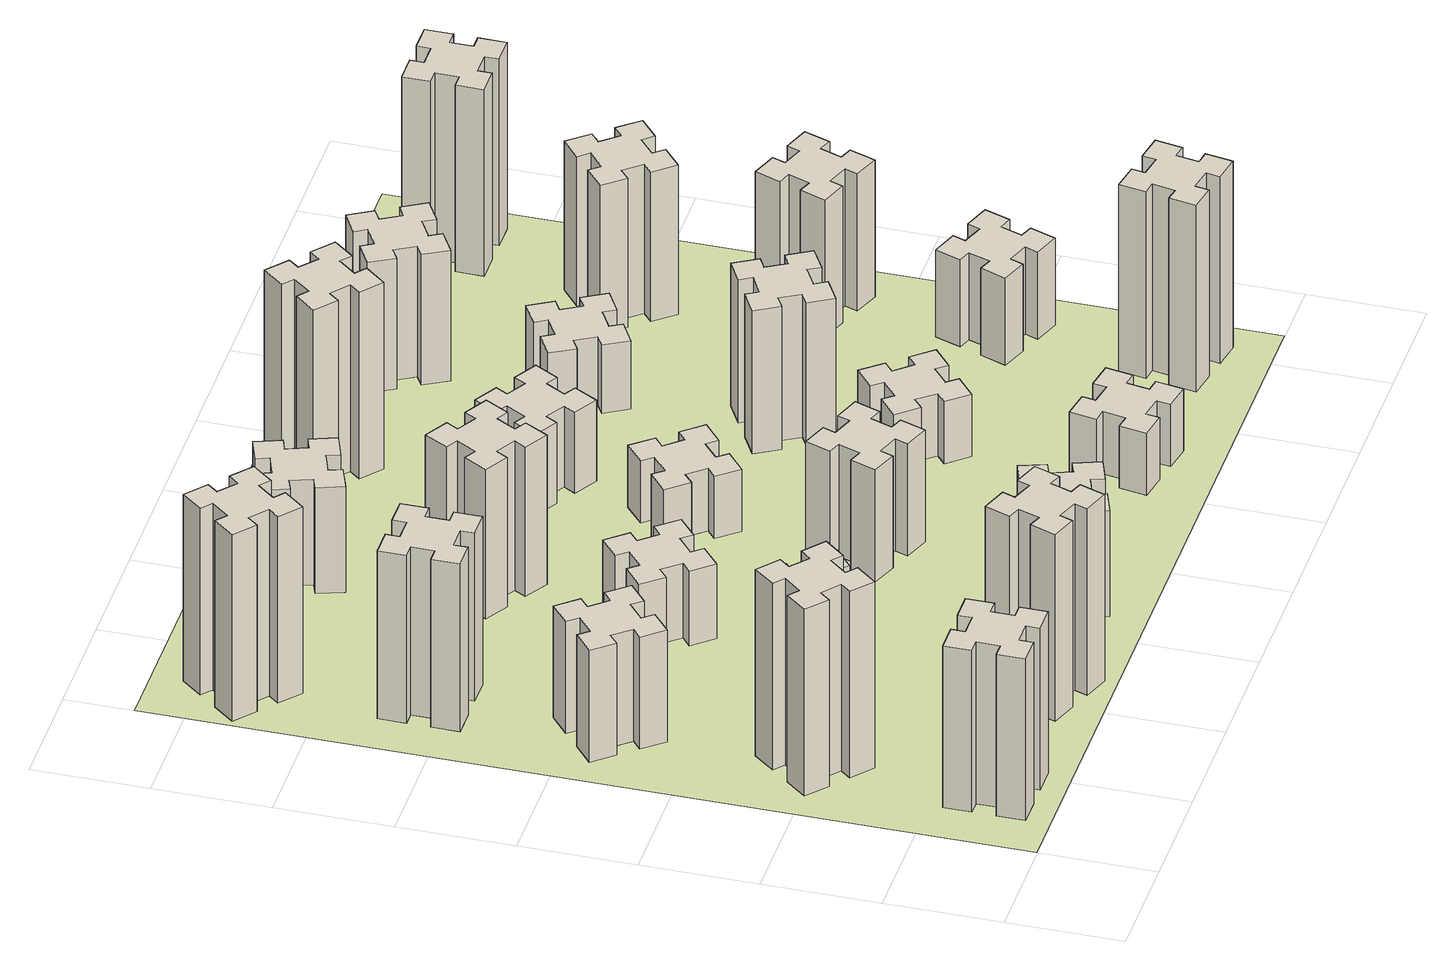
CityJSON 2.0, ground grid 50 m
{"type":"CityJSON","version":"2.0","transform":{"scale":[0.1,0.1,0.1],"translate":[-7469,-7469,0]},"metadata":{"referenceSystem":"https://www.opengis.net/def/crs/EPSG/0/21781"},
"CityObjects":{
"building1":{"type":"Building","attributes":{"class":"1000","function":"1000","usage":"1000","yearOfConstruction":2016,"roofType":"1000","measuredHeight":78,"storeysAboveGround":30,"storeysBelowGround":0},"geometry":[{"type":"Solid","lod":"1","boundaries":[[[[0,1,2,3,4,5,6,7,8,9,10,11,12,13,14,15,16,17,18,19]],[[17,16,20,21]],[[16,15,22,20]],[[15,14,23,22]],[[14,13,24,23]],[[13,12,25,24]],[[12,11,26,25]],[[11,10,27,26]],[[10,9,28,27]],[[9,8,29,28]],[[8,7,30,29]],[[7,6,31,30]],[[6,5,32,31]],[[5,4,33,32]],[[4,3,34,33]],[[3,2,35,34]],[[2,1,36,35]],[[1,0,37,36]],[[0,19,38,37]],[[19,18,39,38]],[[18,17,21,39]],[[24,25,26,27,28,29,30,31,32,33,34,35,36,37,38,39,21,20,22,23]]]]}]},
"building2":{"type":"Building","attributes":{"class":"1000","function":"1000","usage":"1000","yearOfConstruction":2016,"roofType":"1000","measuredHeight":90,"storeysAboveGround":30,"storeysBelowGround":0},"geometry":[{"type":"Solid","lod":"1","boundaries":[[[[40,41,42,43,44,45,46,47,48,49,50,51,52,53,54,55,56,57,58,59]],[[57,56,60,61]],[[56,55,62,60]],[[55,54,63,62]],[[54,53,64,63]],[[53,52,65,64]],[[52,51,66,65]],[[51,50,67,66]],[[50,49,68,67]],[[49,48,69,68]],[[48,47,70,69]],[[47,46,71,70]],[[46,45,72,71]],[[45,44,73,72]],[[44,43,74,73]],[[43,42,75,74]],[[42,41,76,75]],[[41,40,77,76]],[[40,59,78,77]],[[59,58,79,78]],[[58,57,61,79]],[[64,65,66,67,68,69,70,71,72,73,74,75,76,77,78,79,61,60,62,63]]]]}]},
"building3":{"type":"Building","attributes":{"class":"1000","function":"1000","usage":"1000","yearOfConstruction":2016,"roofType":"1000","measuredHeight":54,"storeysAboveGround":30,"storeysBelowGround":0},"geometry":[{"type":"Solid","lod":"1","boundaries":[[[[80,81,82,83,84,85,86,87,88,89,90,91,92,93,94,95,96,97,98,99]],[[97,96,100,101]],[[96,95,102,100]],[[95,94,103,102]],[[94,93,104,103]],[[93,92,105,104]],[[92,91,106,105]],[[91,90,107,106]],[[90,89,108,107]],[[89,88,109,108]],[[88,87,110,109]],[[87,86,111,110]],[[86,85,112,111]],[[85,84,113,112]],[[84,83,114,113]],[[83,82,115,114]],[[82,81,116,115]],[[81,80,117,116]],[[80,99,118,117]],[[99,98,119,118]],[[98,97,101,119]],[[104,105,106,107,108,109,110,111,112,113,114,115,116,117,118,119,101,100,102,103]]]]}]},
"building4":{"type":"Building","attributes":{"class":"1000","function":"1000","usage":"1000","yearOfConstruction":2016,"roofType":"1000","measuredHeight":81,"storeysAboveGround":30,"storeysBelowGround":0},"geometry":[{"type":"Solid","lod":"1","boundaries":[[[[120,121,122,123,124,125,126,127,128,129,130,131,132,133,134,135,136,137,138,139]],[[137,136,140,141]],[[136,135,142,140]],[[135,134,143,142]],[[134,133,144,143]],[[133,132,145,144]],[[132,131,146,145]],[[131,130,147,146]],[[130,129,148,147]],[[129,128,149,148]],[[128,127,150,149]],[[127,126,151,150]],[[126,125,152,151]],[[125,124,153,152]],[[124,123,154,153]],[[123,122,155,154]],[[122,121,156,155]],[[121,120,157,156]],[[120,139,158,157]],[[139,138,159,158]],[[138,137,141,159]],[[144,145,146,147,148,149,150,151,152,153,154,155,156,157,158,159,141,140,142,143]]]]}]},
"building5":{"type":"Building","attributes":{"class":"1000","function":"1000","usage":"1000","yearOfConstruction":2016,"roofType":"1000","measuredHeight":90,"storeysAboveGround":30,"storeysBelowGround":0},"geometry":[{"type":"Solid","lod":"1","boundaries":[[[[160,161,162,163,164,165,166,167,168,169,170,171,172,173,174,175,176,177,178,179]],[[177,176,180,181]],[[176,175,182,180]],[[175,174,183,182]],[[174,173,184,183]],[[173,172,185,184]],[[172,171,186,185]],[[171,170,187,186]],[[170,169,188,187]],[[169,168,189,188]],[[168,167,190,189]],[[167,166,191,190]],[[166,165,192,191]],[[165,164,193,192]],[[164,163,194,193]],[[163,162,195,194]],[[162,161,196,195]],[[161,160,197,196]],[[160,179,198,197]],[[179,178,199,198]],[[178,177,181,199]],[[184,185,186,187,188,189,190,191,192,193,194,195,196,197,198,199,181,180,182,183]]]]}]},
"building6":{"type":"Building","attributes":{"class":"1000","function":"1000","usage":"1000","yearOfConstruction":2016,"roofType":"1000","measuredHeight":90,"storeysAboveGround":30,"storeysBelowGround":0},"geometry":[{"type":"Solid","lod":"1","boundaries":[[[[200,201,202,203,204,205,206,207,208,209,210,211,212,213,214,215,216,217,218,219]],[[217,216,220,221]],[[216,215,222,220]],[[215,214,223,222]],[[214,213,224,223]],[[213,212,225,224]],[[212,211,226,225]],[[211,210,227,226]],[[210,209,228,227]],[[209,208,229,228]],[[208,207,230,229]],[[207,206,231,230]],[[206,205,232,231]],[[205,204,233,232]],[[204,203,234,233]],[[203,202,235,234]],[[202,201,236,235]],[[201,200,237,236]],[[200,219,238,237]],[[219,218,239,238]],[[218,217,221,239]],[[224,225,226,227,228,229,230,231,232,233,234,235,236,237,238,239,221,220,222,223]]]]}]},
"building7":{"type":"Building","attributes":{"class":"1000","function":"1000","usage":"1000","yearOfConstruction":2016,"roofType":"1000","measuredHeight":33,"storeysAboveGround":30,"storeysBelowGround":0},"geometry":[{"type":"Solid","lod":"1","boundaries":[[[[240,241,242,243,244,245,246,247,248,249,250,251,252,253,254,255,256,257,258,259]],[[257,256,260,261]],[[256,255,262,260]],[[255,254,263,262]],[[254,253,264,263]],[[253,252,265,264]],[[252,251,266,265]],[[251,250,267,266]],[[250,249,268,267]],[[249,248,269,268]],[[248,247,270,269]],[[247,246,271,270]],[[246,245,272,271]],[[245,244,273,272]],[[244,243,274,273]],[[243,242,275,274]],[[242,241,276,275]],[[241,240,277,276]],[[240,259,278,277]],[[259,258,279,278]],[[258,257,261,279]],[[264,265,266,267,268,269,270,271,272,273,274,275,276,277,278,279,261,260,262,263]]]]}]},
"building8":{"type":"Building","attributes":{"class":"1000","function":"1000","usage":"1000","yearOfConstruction":2016,"roofType":"1000","measuredHeight":36,"storeysAboveGround":30,"storeysBelowGround":0},"geometry":[{"type":"Solid","lod":"1","boundaries":[[[[280,281,282,283,284,285,286,287,288,289,290,291,292,293,294,295,296,297,298,299]],[[297,296,300,301]],[[296,295,302,300]],[[295,294,303,302]],[[294,293,304,303]],[[293,292,305,304]],[[292,291,306,305]],[[291,290,307,306]],[[290,289,308,307]],[[289,288,309,308]],[[288,287,310,309]],[[287,286,311,310]],[[286,285,312,311]],[[285,284,313,312]],[[284,283,314,313]],[[283,282,315,314]],[[282,281,316,315]],[[281,280,317,316]],[[280,299,318,317]],[[299,298,319,318]],[[298,297,301,319]],[[304,305,306,307,308,309,310,311,312,313,314,315,316,317,318,319,301,300,302,303]]]]}]},
"building9":{"type":"Building","attributes":{"class":"1000","function":"1000","usage":"1000","yearOfConstruction":2016,"roofType":"1000","measuredHeight":51,"storeysAboveGround":30,"storeysBelowGround":0},"geometry":[{"type":"Solid","lod":"1","boundaries":[[[[320,321,322,323,324,325,326,327,328,329,330,331,332,333,334,335,336,337,338,339]],[[337,336,340,341]],[[336,335,342,340]],[[335,334,343,342]],[[334,333,344,343]],[[333,332,345,344]],[[332,331,346,345]],[[331,330,347,346]],[[330,329,348,347]],[[329,328,349,348]],[[328,327,350,349]],[[327,326,351,350]],[[326,325,352,351]],[[325,324,353,352]],[[324,323,354,353]],[[323,322,355,354]],[[322,321,356,355]],[[321,320,357,356]],[[320,339,358,357]],[[339,338,359,358]],[[338,337,341,359]],[[344,345,346,347,348,349,350,351,352,353,354,355,356,357,358,359,341,340,342,343]]]]}]},
"building10":{"type":"Building","attributes":{"class":"1000","function":"1000","usage":"1000","yearOfConstruction":2016,"roofType":"1000","measuredHeight":72,"storeysAboveGround":30,"storeysBelowGround":0},"geometry":[{"type":"Solid","lod":"1","boundaries":[[[[360,361,362,363,364,365,366,367,368,369,370,371,372,373,374,375,376,377,378,379]],[[377,376,380,381]],[[376,375,382,380]],[[375,374,383,382]],[[374,373,384,383]],[[373,372,385,384]],[[372,371,386,385]],[[371,370,387,386]],[[370,369,388,387]],[[369,368,389,388]],[[368,367,390,389]],[[367,366,391,390]],[[366,365,392,391]],[[365,364,393,392]],[[364,363,394,393]],[[363,362,395,394]],[[362,361,396,395]],[[361,360,397,396]],[[360,379,398,397]],[[379,378,399,398]],[[378,377,381,399]],[[384,385,386,387,388,389,390,391,392,393,394,395,396,397,398,399,381,380,382,383]]]]}]},
"building11":{"type":"Building","attributes":{"class":"1000","function":"1000","usage":"1000","yearOfConstruction":2016,"roofType":"1000","measuredHeight":51,"storeysAboveGround":30,"storeysBelowGround":0},"geometry":[{"type":"Solid","lod":"1","boundaries":[[[[400,401,402,403,404,405,406,407,408,409,410,411,412,413,414,415,416,417,418,419]],[[417,416,420,421]],[[416,415,422,420]],[[415,414,423,422]],[[414,413,424,423]],[[413,412,425,424]],[[412,411,426,425]],[[411,410,427,426]],[[410,409,428,427]],[[409,408,429,428]],[[408,407,430,429]],[[407,406,431,430]],[[406,405,432,431]],[[405,404,433,432]],[[404,403,434,433]],[[403,402,435,434]],[[402,401,436,435]],[[401,400,437,436]],[[400,419,438,437]],[[419,418,439,438]],[[418,417,421,439]],[[424,425,426,427,428,429,430,431,432,433,434,435,436,437,438,439,421,420,422,423]]]]}]},
"building12":{"type":"Building","attributes":{"class":"1000","function":"1000","usage":"1000","yearOfConstruction":2016,"roofType":"1000","measuredHeight":54,"storeysAboveGround":30,"storeysBelowGround":0},"geometry":[{"type":"Solid","lod":"1","boundaries":[[[[440,441,442,443,444,445,446,447,448,449,450,451,452,453,454,455,456,457,458,459]],[[457,456,460,461]],[[456,455,462,460]],[[455,454,463,462]],[[454,453,464,463]],[[453,452,465,464]],[[452,451,466,465]],[[451,450,467,466]],[[450,449,468,467]],[[449,448,469,468]],[[448,447,470,469]],[[447,446,471,470]],[[446,445,472,471]],[[445,444,473,472]],[[444,443,474,473]],[[443,442,475,474]],[[442,441,476,475]],[[441,440,477,476]],[[440,459,478,477]],[[459,458,479,478]],[[458,457,461,479]],[[464,465,466,467,468,469,470,471,472,473,474,475,476,477,478,479,461,460,462,463]]]]}]},
"building13":{"type":"Building","attributes":{"class":"1000","function":"1000","usage":"1000","yearOfConstruction":2016,"roofType":"1000","measuredHeight":30,"storeysAboveGround":30,"storeysBelowGround":0},"geometry":[{"type":"Solid","lod":"1","boundaries":[[[[480,481,482,483,484,485,486,487,488,489,490,491,492,493,494,495,496,497,498,499]],[[497,496,500,501]],[[496,495,502,500]],[[495,494,503,502]],[[494,493,504,503]],[[493,492,505,504]],[[492,491,506,505]],[[491,490,507,506]],[[490,489,508,507]],[[489,488,509,508]],[[488,487,510,509]],[[487,486,511,510]],[[486,485,512,511]],[[485,484,513,512]],[[484,483,514,513]],[[483,482,515,514]],[[482,481,516,515]],[[481,480,517,516]],[[480,499,518,517]],[[499,498,519,518]],[[498,497,501,519]],[[504,505,506,507,508,509,510,511,512,513,514,515,516,517,518,519,501,500,502,503]]]]}]},
"building14":{"type":"Building","attributes":{"class":"1000","function":"1000","usage":"1000","yearOfConstruction":2016,"roofType":"1000","measuredHeight":39,"storeysAboveGround":30,"storeysBelowGround":0},"geometry":[{"type":"Solid","lod":"1","boundaries":[[[[520,521,522,523,524,525,526,527,528,529,530,531,532,533,534,535,536,537,538,539]],[[537,536,540,541]],[[536,535,542,540]],[[535,534,543,542]],[[534,533,544,543]],[[533,532,545,544]],[[532,531,546,545]],[[531,530,547,546]],[[530,529,548,547]],[[529,528,549,548]],[[528,527,550,549]],[[527,526,551,550]],[[526,525,552,551]],[[525,524,553,552]],[[524,523,554,553]],[[523,522,555,554]],[[522,521,556,555]],[[521,520,557,556]],[[520,539,558,557]],[[539,538,559,558]],[[538,537,541,559]],[[544,545,546,547,548,549,550,551,552,553,554,555,556,557,558,559,541,540,542,543]]]]}]},
"building15":{"type":"Building","attributes":{"class":"1000","function":"1000","usage":"1000","yearOfConstruction":2016,"roofType":"1000","measuredHeight":30,"storeysAboveGround":30,"storeysBelowGround":0},"geometry":[{"type":"Solid","lod":"1","boundaries":[[[[560,561,562,563,564,565,566,567,568,569,570,571,572,573,574,575,576,577,578,579]],[[577,576,580,581]],[[576,575,582,580]],[[575,574,583,582]],[[574,573,584,583]],[[573,572,585,584]],[[572,571,586,585]],[[571,570,587,586]],[[570,569,588,587]],[[569,568,589,588]],[[568,567,590,589]],[[567,566,591,590]],[[566,565,592,591]],[[565,564,593,592]],[[564,563,594,593]],[[563,562,595,594]],[[562,561,596,595]],[[561,560,597,596]],[[560,579,598,597]],[[579,578,599,598]],[[578,577,581,599]],[[584,585,586,587,588,589,590,591,592,593,594,595,596,597,598,599,581,580,582,583]]]]}]},
"building16":{"type":"Building","attributes":{"class":"1000","function":"1000","usage":"1000","yearOfConstruction":2016,"roofType":"1000","measuredHeight":90,"storeysAboveGround":30,"storeysBelowGround":0},"geometry":[{"type":"Solid","lod":"1","boundaries":[[[[600,601,602,603,604,605,606,607,608,609,610,611,612,613,614,615,616,617,618,619]],[[617,616,620,621]],[[616,615,622,620]],[[615,614,623,622]],[[614,613,624,623]],[[613,612,625,624]],[[612,611,626,625]],[[611,610,627,626]],[[610,609,628,627]],[[609,608,629,628]],[[608,607,630,629]],[[607,606,631,630]],[[606,605,632,631]],[[605,604,633,632]],[[604,603,634,633]],[[603,602,635,634]],[[602,601,636,635]],[[601,600,637,636]],[[600,619,638,637]],[[619,618,639,638]],[[618,617,621,639]],[[624,625,626,627,628,629,630,631,632,633,634,635,636,637,638,639,621,620,622,623]]]]}]},
"building17":{"type":"Building","attributes":{"class":"1000","function":"1000","usage":"1000","yearOfConstruction":2016,"roofType":"1000","measuredHeight":30,"storeysAboveGround":30,"storeysBelowGround":0},"geometry":[{"type":"Solid","lod":"1","boundaries":[[[[640,641,642,643,644,645,646,647,648,649,650,651,652,653,654,655,656,657,658,659]],[[657,656,660,661]],[[656,655,662,660]],[[655,654,663,662]],[[654,653,664,663]],[[653,652,665,664]],[[652,651,666,665]],[[651,650,667,666]],[[650,649,668,667]],[[649,648,669,668]],[[648,647,670,669]],[[647,646,671,670]],[[646,645,672,671]],[[645,644,673,672]],[[644,643,674,673]],[[643,642,675,674]],[[642,641,676,675]],[[641,640,677,676]],[[640,659,678,677]],[[659,658,679,678]],[[658,657,661,679]],[[664,665,666,667,668,669,670,671,672,673,674,675,676,677,678,679,661,660,662,663]]]]}]},
"building18":{"type":"Building","attributes":{"class":"1000","function":"1000","usage":"1000","yearOfConstruction":2016,"roofType":"1000","measuredHeight":69,"storeysAboveGround":30,"storeysBelowGround":0},"geometry":[{"type":"Solid","lod":"1","boundaries":[[[[680,681,682,683,684,685,686,687,688,689,690,691,692,693,694,695,696,697,698,699]],[[697,696,700,701]],[[696,695,702,700]],[[695,694,703,702]],[[694,693,704,703]],[[693,692,705,704]],[[692,691,706,705]],[[691,690,707,706]],[[690,689,708,707]],[[689,688,709,708]],[[688,687,710,709]],[[687,686,711,710]],[[686,685,712,711]],[[685,684,713,712]],[[684,683,714,713]],[[683,682,715,714]],[[682,681,716,715]],[[681,680,717,716]],[[680,699,718,717]],[[699,698,719,718]],[[698,697,701,719]],[[704,705,706,707,708,709,710,711,712,713,714,715,716,717,718,719,701,700,702,703]]]]}]},
"building19":{"type":"Building","attributes":{"class":"1000","function":"1000","usage":"1000","yearOfConstruction":2016,"roofType":"1000","measuredHeight":33,"storeysAboveGround":30,"storeysBelowGround":0},"geometry":[{"type":"Solid","lod":"1","boundaries":[[[[720,721,722,723,724,725,726,727,728,729,730,731,732,733,734,735,736,737,738,739]],[[737,736,740,741]],[[736,735,742,740]],[[735,734,743,742]],[[734,733,744,743]],[[733,732,745,744]],[[732,731,746,745]],[[731,730,747,746]],[[730,729,748,747]],[[729,728,749,748]],[[728,727,750,749]],[[727,726,751,750]],[[726,725,752,751]],[[725,724,753,752]],[[724,723,754,753]],[[723,722,755,754]],[[722,721,756,755]],[[721,720,757,756]],[[720,739,758,757]],[[739,738,759,758]],[[738,737,741,759]],[[744,745,746,747,748,749,750,751,752,753,754,755,756,757,758,759,741,740,742,743]]]]}]},
"building20":{"type":"Building","attributes":{"class":"1000","function":"1000","usage":"1000","yearOfConstruction":2016,"roofType":"1000","measuredHeight":90,"storeysAboveGround":30,"storeysBelowGround":0},"geometry":[{"type":"Solid","lod":"1","boundaries":[[[[760,761,762,763,764,765,766,767,768,769,770,771,772,773,774,775,776,777,778,779]],[[777,776,780,781]],[[776,775,782,780]],[[775,774,783,782]],[[774,773,784,783]],[[773,772,785,784]],[[772,771,786,785]],[[771,770,787,786]],[[770,769,788,787]],[[769,768,789,788]],[[768,767,790,789]],[[767,766,791,790]],[[766,765,792,791]],[[765,764,793,792]],[[764,763,794,793]],[[763,762,795,794]],[[762,761,796,795]],[[761,760,797,796]],[[760,779,798,797]],[[779,778,799,798]],[[778,777,781,799]],[[784,785,786,787,788,789,790,791,792,793,794,795,796,797,798,799,781,780,782,783]]]]}]},
"building21":{"type":"Building","attributes":{"class":"1000","function":"1000","usage":"1000","yearOfConstruction":2016,"roofType":"1000","measuredHeight":63,"storeysAboveGround":30,"storeysBelowGround":0},"geometry":[{"type":"Solid","lod":"1","boundaries":[[[[800,801,802,803,804,805,806,807,808,809,810,811,812,813,814,815,816,817,818,819]],[[817,816,820,821]],[[816,815,822,820]],[[815,814,823,822]],[[814,813,824,823]],[[813,812,825,824]],[[812,811,826,825]],[[811,810,827,826]],[[810,809,828,827]],[[809,808,829,828]],[[808,807,830,829]],[[807,806,831,830]],[[806,805,832,831]],[[805,804,833,832]],[[804,803,834,833]],[[803,802,835,834]],[[802,801,836,835]],[[801,800,837,836]],[[800,819,838,837]],[[819,818,839,838]],[[818,817,821,839]],[[824,825,826,827,828,829,830,831,832,833,834,835,836,837,838,839,821,820,822,823]]]]}]},
"building22":{"type":"Building","attributes":{"class":"1000","function":"1000","usage":"1000","yearOfConstruction":2016,"roofType":"1000","measuredHeight":42,"storeysAboveGround":30,"storeysBelowGround":0},"geometry":[{"type":"Solid","lod":"1","boundaries":[[[[840,841,842,843,844,845,846,847,848,849,850,851,852,853,854,855,856,857,858,859]],[[857,856,860,861]],[[856,855,862,860]],[[855,854,863,862]],[[854,853,864,863]],[[853,852,865,864]],[[852,851,866,865]],[[851,850,867,866]],[[850,849,868,867]],[[849,848,869,868]],[[848,847,870,869]],[[847,846,871,870]],[[846,845,872,871]],[[845,844,873,872]],[[844,843,874,873]],[[843,842,875,874]],[[842,841,876,875]],[[841,840,877,876]],[[840,859,878,877]],[[859,858,879,878]],[[858,857,861,879]],[[864,865,866,867,868,869,870,871,872,873,874,875,876,877,878,879,861,860,862,863]]]]}]},
"building23":{"type":"Building","attributes":{"class":"1000","function":"1000","usage":"1000","yearOfConstruction":2016,"roofType":"1000","measuredHeight":66,"storeysAboveGround":30,"storeysBelowGround":0},"geometry":[{"type":"Solid","lod":"1","boundaries":[[[[880,881,882,883,884,885,886,887,888,889,890,891,892,893,894,895,896,897,898,899]],[[897,896,900,901]],[[896,895,902,900]],[[895,894,903,902]],[[894,893,904,903]],[[893,892,905,904]],[[892,891,906,905]],[[891,890,907,906]],[[890,889,908,907]],[[889,888,909,908]],[[888,887,910,909]],[[887,886,911,910]],[[886,885,912,911]],[[885,884,913,912]],[[884,883,914,913]],[[883,882,915,914]],[[882,881,916,915]],[[881,880,917,916]],[[880,899,918,917]],[[899,898,919,918]],[[898,897,901,919]],[[904,905,906,907,908,909,910,911,912,913,914,915,916,917,918,919,901,900,902,903]]]]}]},
"building24":{"type":"Building","attributes":{"class":"1000","function":"1000","usage":"1000","yearOfConstruction":2016,"roofType":"1000","measuredHeight":72,"storeysAboveGround":30,"storeysBelowGround":0},"geometry":[{"type":"Solid","lod":"1","boundaries":[[[[920,921,922,923,924,925,926,927,928,929,930,931,932,933,934,935,936,937,938,939]],[[937,936,940,941]],[[936,935,942,940]],[[935,934,943,942]],[[934,933,944,943]],[[933,932,945,944]],[[932,931,946,945]],[[931,930,947,946]],[[930,929,948,947]],[[929,928,949,948]],[[928,927,950,949]],[[927,926,951,950]],[[926,925,952,951]],[[925,924,953,952]],[[924,923,954,953]],[[923,922,955,954]],[[922,921,956,955]],[[921,920,957,956]],[[920,939,958,957]],[[939,938,959,958]],[[938,937,941,959]],[[944,945,946,947,948,949,950,951,952,953,954,955,956,957,958,959,941,940,942,943]]]]}]},
"building25":{"type":"Building","attributes":{"class":"1000","function":"1000","usage":"1000","yearOfConstruction":2016,"roofType":"1000","measuredHeight":90,"storeysAboveGround":30,"storeysBelowGround":0},"geometry":[{"type":"Solid","lod":"1","boundaries":[[[[960,961,962,963,964,965,966,967,968,969,970,971,972,973,974,975,976,977,978,979]],[[977,976,980,981]],[[976,975,982,980]],[[975,974,983,982]],[[974,973,984,983]],[[973,972,985,984]],[[972,971,986,985]],[[971,970,987,986]],[[970,969,988,987]],[[969,968,989,988]],[[968,967,990,989]],[[967,966,991,990]],[[966,965,992,991]],[[965,964,993,992]],[[964,963,994,993]],[[963,962,995,994]],[[962,961,996,995]],[[961,960,997,996]],[[960,979,998,997]],[[979,978,999,998]],[[978,977,981,999]],[[984,985,986,987,988,989,990,991,992,993,994,995,996,997,998,999,981,980,982,983]]]]}]},
"landuse1":{"type":"LandUse","attributes":{"name":"plot1","function":"1010"},"geometry":[{"type":"MultiSurface","lod":"1","boundaries":[[[1000,1001,1002,1003]]]}]}
},
"vertices":[
[265,325,0],[265,225,0],[205,225,0],[205,105,0],[325,105,0],[325,165,0],[425,165,0],[425,105,0],[545,105,0],[545,225,0],[485,225,0],[485,325,0],[545,325,0],[545,445,0],[425,445,0],[425,385,0],[325,385,0],[325,445,0],[205,445,0],[205,325,0],[325,385,780],[325,445,780],[425,385,780],[425,445,780],[545,445,780],[545,325,780],[485,325,780],[485,225,780],[545,225,780],[545,105,780],[425,105,780],[425,165,780],[325,165,780],[325,105,780],[205,105,780],[205,225,780],[265,225,780],[265,325,780],[205,325,780],[205,445,780],
[484,1067,0],[408,1132,0],[446,1178,0],[354,1255,0],[277,1163,0],[323,1124,0],[259,1048,0],[213,1086,0],[136,994,0],[228,917,0],[266,963,0],[343,899,0],[304,853,0],[396,776,0],[473,868,0],[427,906,0],[492,983,0],[538,944,0],[615,1036,0],[523,1113,0],[492,983,900],[538,944,900],[427,906,900],[473,868,900],[396,776,900],[304,853,900],[343,899,900],[266,963,900],[228,917,900],[136,994,900],[213,1086,900],[259,1048,900],[323,1124,900],[277,1163,900],[354,1255,900],[446,1178,900],[408,1132,900],[484,1067,900],[523,1113,900],[615,1036,900],
[492,1888,0],[427,1964,0],[473,2003,0],[396,2095,0],[304,2018,0],[343,1972,0],[266,1907,0],[228,1953,0],[136,1876,0],[213,1784,0],[259,1823,0],[323,1746,0],[277,1708,0],[354,1616,0],[446,1693,0],[408,1739,0],[484,1803,0],[523,1757,0],[615,1834,0],[538,1926,0],[484,1803,540],[523,1757,540],[408,1739,540],[446,1693,540],[354,1616,540],[277,1708,540],[323,1746,540],[259,1823,540],[213,1784,540],[136,1876,540],[228,1953,540],[266,1907,540],[343,1972,540],[304,2018,540],[396,2095,540],[473,2003,540],[427,1964,540],[492,1888,540],[538,1926,540],[615,1834,540],
[485,2545,0],[485,2645,0],[545,2645,0],[545,2765,0],[425,2765,0],[425,2705,0],[325,2705,0],[325,2765,0],[205,2765,0],[205,2645,0],[265,2645,0],[265,2545,0],[205,2545,0],[205,2425,0],[325,2425,0],[325,2485,0],[425,2485,0],[425,2425,0],[545,2425,0],[545,2545,0],[425,2485,810],[425,2425,810],[325,2485,810],[325,2425,810],[205,2425,810],[205,2545,810],[265,2545,810],[265,2645,810],[205,2645,810],[205,2765,810],[325,2765,810],[325,2705,810],[425,2705,810],[425,2765,810],[545,2765,810],[545,2645,810],[485,2645,810],[485,2545,810],[545,2545,810],[545,2425,810],
[1029,360,0],[995,266,0],[939,287,0],[897,174,0],[1010,133,0],[1031,189,0],[1125,155,0],[1104,99,0],[1217,57,0],[1258,170,0],[1202,191,0],[1236,285,0],[1292,264,0],[1333,377,0],[1220,418,0],[1200,362,0],[1106,396,0],[1127,452,0],[1014,493,0],[973,380,0],[1106,396,900],[1127,452,900],[1200,362,900],[1220,418,900],[1333,377,900],[1292,264,900],[1236,285,900],[1202,191,900],[1258,170,900],[1217,57,900],[1104,99,900],[1125,155,900],[1031,189,900],[1010,133,900],[897,174,900],[939,287,900],[995,266,900],[1029,360,900],[973,380,900],[1014,493,900],
[384,3387,0],[308,3452,0],[346,3498,0],[254,3575,0],[177,3483,0],[223,3444,0],[159,3368,0],[113,3406,0],[36,3314,0],[128,3237,0],[166,3283,0],[243,3219,0],[204,3173,0],[296,3096,0],[373,3188,0],[327,3226,0],[392,3303,0],[438,3264,0],[515,3356,0],[423,3433,0],[392,3303,900],[438,3264,900],[327,3226,900],[373,3188,900],[296,3096,900],[204,3173,900],[243,3219,900],[166,3283,900],[128,3237,900],[36,3314,900],[113,3406,900],[159,3368,900],[223,3444,900],[177,3483,900],[254,3575,900],[346,3498,900],[308,3452,900],[384,3387,900],[423,3433,900],[515,3356,900],
[1083,1332,0],[1006,1267,0],[968,1313,0],[876,1236,0],[953,1144,0],[999,1183,0],[1063,1106,0],[1017,1068,0],[1094,976,0],[1186,1053,0],[1148,1099,0],[1224,1163,0],[1263,1117,0],[1355,1194,0],[1278,1286,0],[1232,1248,0],[1167,1324,0],[1213,1363,0],[1136,1455,0],[1044,1378,0],[1167,1324,330],[1213,1363,330],[1232,1248,330],[1278,1286,330],[1355,1194,330],[1263,1117,330],[1224,1163,330],[1148,1099,330],[1186,1053,330],[1094,976,330],[1017,1068,330],[1063,1106,330],[999,1183,330],[953,1144,330],[876,1236,330],[968,1313,330],[1006,1267,330],[1083,1332,330],[1044,1378,330],[1136,1455,330],
[1083,1972,0],[1006,1907,0],[968,1953,0],[876,1876,0],[953,1784,0],[999,1823,0],[1063,1746,0],[1017,1708,0],[1094,1616,0],[1186,1693,0],[1148,1739,0],[1224,1803,0],[1263,1757,0],[1355,1834,0],[1278,1926,0],[1232,1888,0],[1167,1964,0],[1213,2003,0],[1136,2095,0],[1044,2018,0],[1167,1964,360],[1213,2003,360],[1232,1888,360],[1278,1926,360],[1355,1834,360],[1263,1757,360],[1224,1803,360],[1148,1739,360],[1186,1693,360],[1094,1616,360],[1017,1708,360],[1063,1746,360],[999,1823,360],[953,1784,360],[876,1876,360],[968,1953,360],[1006,1907,360],[1083,1972,360],[1044,2018,360],[1136,2095,360],
[1765,496,0],[1671,462,0],[1650,518,0],[1537,477,0],[1579,364,0],[1635,385,0],[1669,291,0],[1613,270,0],[1654,157,0],[1767,199,0],[1746,255,0],[1840,289,0],[1860,233,0],[1973,274,0],[1932,387,0],[1876,366,0],[1842,460,0],[1898,480,0],[1857,593,0],[1744,552,0],[1842,460,510],[1898,480,510],[1876,366,510],[1932,387,510],[1973,274,510],[1860,233,510],[1840,289,510],[1746,255,510],[1767,199,510],[1654,157,510],[1613,270,510],[1669,291,510],[1635,385,510],[1579,364,510],[1537,477,510],[1650,518,510],[1671,462,510],[1765,496,510],[1744,552,510],[1857,593,510],
[1314,2666,0],[1227,2716,0],[1257,2768,0],[1153,2828,0],[1093,2724,0],[1145,2694,0],[1095,2607,0],[1043,2637,0],[983,2533,0],[1087,2473,0],[1117,2525,0],[1204,2475,0],[1174,2423,0],[1278,2363,0],[1338,2467,0],[1286,2497,0],[1336,2584,0],[1388,2554,0],[1448,2658,0],[1344,2718,0],[1336,2584,720],[1388,2554,720],[1286,2497,720],[1338,2467,720],[1278,2363,720],[1174,2423,720],[1204,2475,720],[1117,2525,720],[1087,2473,720],[983,2533,720],[1043,2637,720],[1095,2607,720],[1145,2694,720],[1093,2724,720],[1153,2828,720],[1257,2768,720],[1227,2716,720],[1314,2666,720],[1344,2718,720],[1448,2658,720],
[1125,3456,0],[1031,3422,0],[1010,3478,0],[897,3437,0],[939,3324,0],[995,3345,0],[1029,3251,0],[973,3230,0],[1014,3117,0],[1127,3159,0],[1106,3215,0],[1200,3249,0],[1220,3193,0],[1333,3234,0],[1292,3347,0],[1236,3326,0],[1202,3420,0],[1258,3440,0],[1217,3553,0],[1104,3512,0],[1202,3420,510],[1258,3440,510],[1236,3326,510],[1292,3347,510],[1333,3234,510],[1220,3193,510],[1200,3249,510],[1106,3215,510],[1127,3159,510],[1014,3117,510],[973,3230,510],[1029,3251,510],[995,3345,510],[939,3324,510],[897,3437,510],[1010,3478,510],[1031,3422,510],[1125,3456,510],[1104,3512,510],[1217,3553,510],
[1769,1300,0],[1735,1206,0],[1679,1227,0],[1637,1114,0],[1750,1073,0],[1771,1129,0],[1865,1095,0],[1844,1039,0],[1957,997,0],[1998,1110,0],[1942,1131,0],[1976,1225,0],[2032,1204,0],[2073,1317,0],[1960,1358,0],[1940,1302,0],[1846,1336,0],[1867,1392,0],[1754,1433,0],[1713,1320,0],[1846,1336,540],[1867,1392,540],[1940,1302,540],[1960,1358,540],[2073,1317,540],[2032,1204,540],[1976,1225,540],[1942,1131,540],[1998,1110,540],[1957,997,540],[1844,1039,540],[1865,1095,540],[1771,1129,540],[1750,1073,540],[1637,1114,540],[1679,1227,540],[1735,1206,540],[1769,1300,540],[1713,1320,540],[1754,1433,540],
[1972,1988,0],[1907,2064,0],[1953,2103,0],[1876,2195,0],[1784,2118,0],[1823,2072,0],[1746,2007,0],[1708,2053,0],[1616,1976,0],[1693,1884,0],[1739,1923,0],[1803,1846,0],[1757,1808,0],[1834,1716,0],[1926,1793,0],[1888,1839,0],[1964,1903,0],[2003,1857,0],[2095,1934,0],[2018,2026,0],[1964,1903,300],[2003,1857,300],[1888,1839,300],[1926,1793,300],[1834,1716,300],[1757,1808,300],[1803,1846,300],[1739,1923,300],[1693,1884,300],[1616,1976,300],[1708,2053,300],[1746,2007,300],[1823,2072,300],[1784,2118,300],[1876,2195,300],[1953,2103,300],[1907,2064,300],[1972,1988,300],[2018,2026,300],[2095,1934,300],
[2026,2497,0],[2076,2584,0],[2128,2554,0],[2188,2658,0],[2084,2718,0],[2054,2666,0],[1967,2716,0],[1997,2768,0],[1893,2828,0],[1833,2724,0],[1885,2694,0],[1835,2607,0],[1783,2637,0],[1723,2533,0],[1827,2473,0],[1857,2525,0],[1944,2475,0],[1914,2423,0],[2018,2363,0],[2078,2467,0],[1944,2475,390],[1914,2423,390],[1857,2525,390],[1827,2473,390],[1723,2533,390],[1783,2637,390],[1835,2607,390],[1885,2694,390],[1833,2724,390],[1893,2828,390],[1997,2768,390],[1967,2716,390],[2054,2666,390],[2084,2718,390],[2188,2658,390],[2128,2554,390],[2076,2584,390],[2026,2497,390],[2078,2467,390],[2018,2363,390],
[2596,444,0],[2578,345,0],[2519,356,0],[2498,237,0],[2617,217,0],[2627,276,0],[2725,258,0],[2715,199,0],[2833,178,0],[2854,297,0],[2795,307,0],[2812,405,0],[2871,395,0],[2892,513,0],[2774,534,0],[2764,475,0],[2665,492,0],[2676,551,0],[2557,572,0],[2537,454,0],[2665,492,300],[2676,551,300],[2764,475,300],[2774,534,300],[2892,513,300],[2871,395,300],[2812,405,300],[2795,307,300],[2854,297,300],[2833,178,300],[2715,199,300],[2725,258,300],[2627,276,300],[2617,217,300],[2498,237,300],[2519,356,300],[2578,345,300],[2596,444,300],[2537,454,300],[2557,572,300],
[1746,3383,0],[1823,3319,0],[1784,3273,0],[1876,3196,0],[1953,3288,0],[1907,3326,0],[1972,3403,0],[2018,3364,0],[2095,3456,0],[2003,3533,0],[1964,3487,0],[1888,3552,0],[1926,3598,0],[1834,3675,0],[1757,3583,0],[1803,3544,0],[1739,3468,0],[1693,3506,0],[1616,3414,0],[1708,3337,0],[1739,3468,900],[1693,3506,900],[1803,3544,900],[1757,3583,900],[1834,3675,900],[1926,3598,900],[1888,3552,900],[1964,3487,900],[2003,3533,900],[2095,3456,900],[2018,3364,900],[1972,3403,900],[1907,3326,900],[1953,3288,900],[1876,3196,900],[1784,3273,900],[1823,3319,900],[1746,3383,900],[1708,3337,900],[1616,3414,900],
[2628,1099,0],[2704,1163,0],[2743,1117,0],[2835,1194,0],[2758,1286,0],[2712,1248,0],[2647,1324,0],[2693,1363,0],[2616,1455,0],[2524,1378,0],[2563,1332,0],[2486,1267,0],[2448,1313,0],[2356,1236,0],[2433,1144,0],[2479,1183,0],[2543,1106,0],[2497,1068,0],[2574,976,0],[2666,1053,0],[2543,1106,300],[2497,1068,300],[2479,1183,300],[2433,1144,300],[2356,1236,300],[2448,1313,300],[2486,1267,300],[2563,1332,300],[2524,1378,300],[2616,1455,300],[2693,1363,300],[2647,1324,300],[2712,1248,300],[2758,1286,300],[2835,1194,300],[2743,1117,300],[2704,1163,300],[2628,1099,300],[2666,1053,300],[2574,976,300],
[2475,1744,0],[2525,1657,0],[2473,1627,0],[2533,1523,0],[2637,1583,0],[2607,1635,0],[2694,1685,0],[2724,1633,0],[2828,1693,0],[2768,1797,0],[2716,1767,0],[2666,1854,0],[2718,1884,0],[2658,1988,0],[2554,1928,0],[2584,1876,0],[2497,1826,0],[2467,1878,0],[2363,1818,0],[2423,1714,0],[2497,1826,690],[2467,1878,690],[2584,1876,690],[2554,1928,690],[2658,1988,690],[2718,1884,690],[2666,1854,690],[2716,1767,690],[2768,1797,690],[2828,1693,690],[2724,1633,690],[2694,1685,690],[2607,1635,690],[2637,1583,690],[2533,1523,690],[2473,1627,690],[2525,1657,690],[2475,1744,690],[2423,1714,690],[2363,1818,690],
[2475,2584,0],[2525,2497,0],[2473,2467,0],[2533,2363,0],[2637,2423,0],[2607,2475,0],[2694,2525,0],[2724,2473,0],[2828,2533,0],[2768,2637,0],[2716,2607,0],[2666,2694,0],[2718,2724,0],[2658,2828,0],[2554,2768,0],[2584,2716,0],[2497,2666,0],[2467,2718,0],[2363,2658,0],[2423,2554,0],[2497,2666,330],[2467,2718,330],[2584,2716,330],[2554,2768,330],[2658,2828,330],[2718,2724,330],[2666,2694,330],[2716,2607,330],[2768,2637,330],[2828,2533,330],[2724,2473,330],[2694,2525,330],[2607,2475,330],[2637,2423,330],[2533,2363,330],[2473,2467,330],[2525,2497,330],[2475,2584,330],[2423,2554,330],[2363,2658,330],
[3504,475,0],[3405,492,0],[3416,551,0],[3297,572,0],[3277,454,0],[3336,444,0],[3318,345,0],[3259,356,0],[3238,237,0],[3357,217,0],[3367,276,0],[3465,258,0],[3455,199,0],[3573,178,0],[3594,297,0],[3535,307,0],[3552,405,0],[3611,395,0],[3632,513,0],[3514,534,0],[3552,405,900],[3611,395,900],[3535,307,900],[3594,297,900],[3573,178,900],[3455,199,900],[3465,258,900],[3367,276,900],[3357,217,900],[3238,237,900],[3259,356,900],[3318,345,900],[3336,444,900],[3277,454,900],[3297,572,900],[3416,551,900],[3405,492,900],[3504,475,900],[3514,534,900],[3632,513,900],
[2716,3347,0],[2666,3434,0],[2718,3464,0],[2658,3568,0],[2554,3508,0],[2584,3456,0],[2497,3406,0],[2467,3458,0],[2363,3398,0],[2423,3294,0],[2475,3324,0],[2525,3237,0],[2473,3207,0],[2533,3103,0],[2637,3163,0],[2607,3215,0],[2694,3265,0],[2724,3213,0],[2828,3273,0],[2768,3377,0],[2694,3265,630],[2724,3213,630],[2607,3215,630],[2637,3163,630],[2533,3103,630],[2473,3207,630],[2525,3237,630],[2475,3324,630],[2423,3294,630],[2363,3398,630],[2467,3458,630],[2497,3406,630],[2584,3456,630],[2554,3508,630],[2658,3568,630],[2718,3464,630],[2666,3434,630],[2716,3347,630],[2768,3377,630],[2828,3273,630],
[3351,1029,0],[3445,995,0],[3424,939,0],[3537,897,0],[3578,1010,0],[3522,1031,0],[3556,1125,0],[3612,1104,0],[3653,1217,0],[3540,1258,0],[3520,1202,0],[3426,1236,0],[3447,1292,0],[3334,1333,0],[3293,1220,0],[3349,1200,0],[3315,1106,0],[3259,1127,0],[3217,1014,0],[3330,973,0],[3315,1106,420],[3259,1127,420],[3349,1200,420],[3293,1220,420],[3334,1333,420],[3447,1292,420],[3426,1236,420],[3520,1202,420],[3540,1258,420],[3653,1217,420],[3612,1104,420],[3556,1125,420],[3522,1031,420],[3578,1010,420],[3537,897,420],[3424,939,420],[3445,995,420],[3351,1029,420],[3330,973,420],[3217,1014,420],
[3520,1942,0],[3426,1976,0],[3447,2032,0],[3334,2073,0],[3293,1960,0],[3349,1940,0],[3315,1846,0],[3259,1867,0],[3217,1754,0],[3330,1713,0],[3351,1769,0],[3445,1735,0],[3424,1679,0],[3537,1637,0],[3578,1750,0],[3522,1771,0],[3556,1865,0],[3612,1844,0],[3653,1957,0],[3540,1998,0],[3556,1865,660],[3612,1844,660],[3522,1771,660],[3578,1750,660],[3537,1637,660],[3424,1679,660],[3445,1735,660],[3351,1769,660],[3330,1713,660],[3217,1754,660],[3259,1867,660],[3315,1846,660],[3349,1940,660],[3293,1960,660],[3334,2073,660],[3447,2032,660],[3426,1976,660],[3520,1942,660],[3540,1998,660],[3653,1957,660],
[3119,2563,0],[3183,2486,0],[3137,2448,0],[3214,2356,0],[3306,2433,0],[3268,2479,0],[3344,2543,0],[3383,2497,0],[3475,2574,0],[3398,2666,0],[3352,2628,0],[3287,2704,0],[3333,2743,0],[3256,2835,0],[3164,2758,0],[3203,2712,0],[3126,2647,0],[3088,2693,0],[2996,2616,0],[3073,2524,0],[3126,2647,720],[3088,2693,720],[3203,2712,720],[3164,2758,720],[3256,2835,720],[3333,2743,720],[3287,2704,720],[3352,2628,720],[3398,2666,720],[3475,2574,720],[3383,2497,720],[3344,2543,720],[3268,2479,720],[3306,2433,720],[3214,2356,720],[3137,2448,720],[3183,2486,720],[3119,2563,720],[3073,2524,720],[2996,2616,720],
[3385,3225,0],[3485,3225,0],[3485,3165,0],[3605,3165,0],[3605,3285,0],[3545,3285,0],[3545,3385,0],[3605,3385,0],[3605,3505,0],[3485,3505,0],[3485,3445,0],[3385,3445,0],[3385,3505,0],[3265,3505,0],[3265,3385,0],[3325,3385,0],[3325,3285,0],[3265,3285,0],[3265,3165,0],[3385,3165,0],[3325,3285,900],[3265,3285,900],[3325,3385,900],[3265,3385,900],[3265,3505,900],[3385,3505,900],[3385,3445,900],[3485,3445,900],[3485,3505,900],[3605,3505,900],[3605,3385,900],[3545,3385,900],[3545,3285,900],[3605,3285,900],[3605,3165,900],[3485,3165,900],[3485,3225,900],[3385,3225,900],[3385,3165,900],[3265,3165,900],
[5,3705,0],[3705,3705,0],[3705,5,0],[5,5,0]
]}
